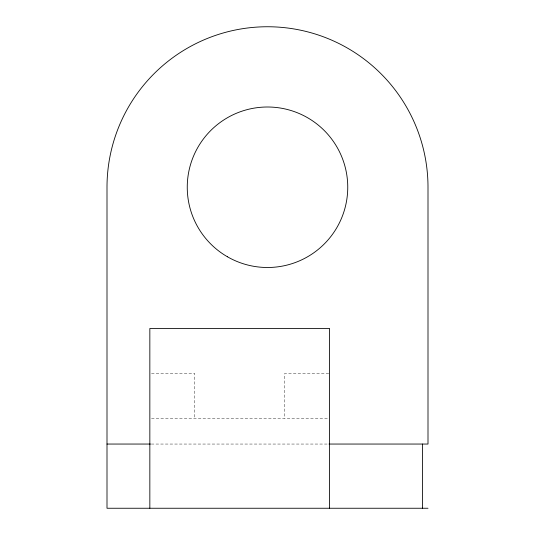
<?xml version="1.0" encoding="UTF-8"?>
<svg xmlns="http://www.w3.org/2000/svg" width="535" height="535" viewBox="0 0 535 535"><rect width="100%" height="100%" fill="white"/><g stroke="black" fill="none" stroke-linecap="round" stroke-linejoin="round"><path stroke-width="0.4" stroke-dasharray="2.67 2.01" d="M151.505 373.43L194.78 373.43L194.78 418.37M328.771 373.43L284.66 373.43L284.66 418.37M151.505 418.37L328.771 418.37M151.305 444.05L328.53 444.05"/><path stroke-width="0.8" d="M107 444.05L150.469 444.05M328.971 444.05L428 444.05L428 187.25A160.5 160.5 0 0 0 267.5 26.75A160.5 160.5 0 0 0 107 187.25L107 508.25L428 508.25M422.53 444.05L422.53 508.25M329.6 508.25L329.6 328.49L149.84 328.49L149.84 508.25M227.375 256.746A80.25 80.25 0 0 0 347.75 187.25A80.25 80.25 0 0 0 227.375 117.754A80.25 80.25 0 0 0 227.375 256.746"/></g></svg>
